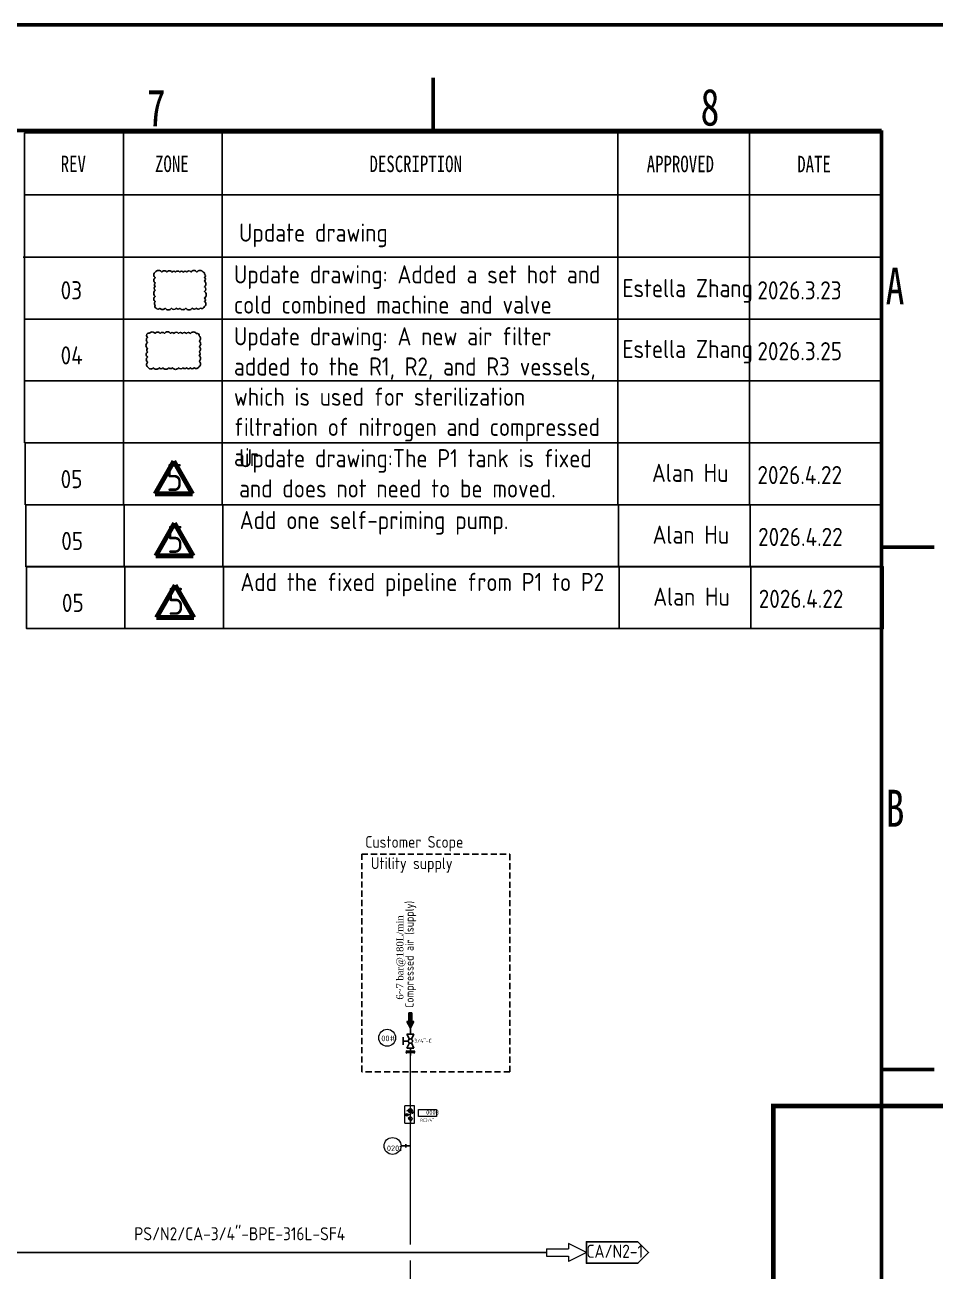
# Model space of a CAD drawing. Header units: millimetres. Extents: x -68339142 to 208, y -167 to 82456658.
# Drawn here: x -68331966 to -68330082, y 82450041 to 82452619 of the extents above; entities that cross this region are included whole.
import ezdxf

# ---------------------------------------------------------------- set-up
doc = ezdxf.new("R2010")
doc.units = ezdxf.units.MM
doc.header["$MEASUREMENT"] = 0
doc.linetypes.add('HIDDEN', pattern=[9.525, 6.35, -3.175])
for name, color, linetype in [('0-辅助', 8, 'Amzigzag'), ('压缩空气', 130, 'Continuous'), ('文字', 1, 'Continuous'), ('機器', 7, 'Continuous')]:
    doc.layers.add(name, color=color, linetype=linetype)
for name, color, linetype, lineweight in [('AM_8', 1, 'Continuous', 15), ('Border (ISO)', 7, 'Continuous', 50), ('I8符号标注层', 3, 'Continuous', 9), ('Langurage', 7, 'Continuous', 0), ('Modle', 161, 'Continuous', 70), ('Symbol (ISO)', 7, 'Continuous', 25), ('图层09压缩空气CA', 4, 'Continuous', 15)]:
    doc.layers.add(name, color=color, linetype=linetype, lineweight=lineweight)
doc.styles.add('I(2.5)', font='simfang.ttf', dxfattribs={"width": 0.75})
doc.styles.add('I(3.5)', font='simfang.ttf', dxfattribs={"width": 0.75})
doc.styles.get("Standard").update_dxf_attribs({"font": 'gbenor.shx', "bigfont": 'gbcbig.shx'})
doc.linetypes.add('Amzigzag', pattern='A,0.0001,[136,genltshp.shx,S=0.04,R=0,X=0,Y=0],-11', length=11.0001)

# ---------------------------------------------------------------- blocks, each defined once
blk = doc.blocks.new('*U36')
at = {"color": 0}
for p, q in [((-7, 0), (-12, 0)), ((-7, 5.5), (-7, -5.5)), ((-5, 5.5), (-5, -5.5)), ((-5, 0), (0, 0))]:
    blk.add_line(p, q, dxfattribs=at)
for centre, start, end in [((-6, 3.1), 44.2191, 133.5208), ((-6, -3.1), 226.4792, 315.7809)]:
    blk.add_arc(centre, 3.47, start, end, dxfattribs=at)
blk = doc.blocks.new('KGJK')
at = {"layer": 'AM_8'}
blk.add_hatch(color=256, dxfattribs=at).paths.add_polyline_path([(5848.81, -1050.61), (5848.81, -1052.35), (5853.94, -1052.35), (5853.94, -1053.56), (5858.11, -1051.48), (5853.94, -1049.39), (5853.94, -1050.61)])
at = {"layer": '文字'}
for p, q in [((5848.81, -1050.61), (5848.81, -1052.35)), ((5848.81, -1050.61), (5853.94, -1050.61)), ((5858.11, -1051.48), (5853.94, -1049.39)), ((5853.94, -1049.39), (5853.94, -1050.61)), ((5848.81, -1052.35), (5853.94, -1052.35)), ((5858.11, -1051.48), (5853.94, -1053.56)), ((5853.94, -1052.35), (5853.94, -1053.56))]:
    blk.add_line(p, q, dxfattribs=at)
blk = doc.blocks.new('*U572')
at = {"color": 0}
for p, q in [((0, 0), (-15, 0)), ((-7.4, -2.7), (-7.4, 2.6))]:
    blk.add_line(p, q, dxfattribs=at)
blk = doc.blocks.new('*U70')
at = {"color": 1, "linetype": 'ByBlock', "lineweight": 9}
blk.add_circle((-13.5, 0), 13.5, dxfattribs=at)
at = {"color": 1, "linetype": 'ByBlock', "lineweight": 13}
blk.add_attdef('YQJ_NO', (-22.6, -8.3), '', height=9, dxfattribs=at)
at = {"color": 1, "linetype": 'ByBlock', "lineweight": 13, "flags": 2}
blk.add_attdef('YQJ_CODE', (-20.3, -0.3), '', height=9, dxfattribs=at)
at = {"color": 1, "linetype": 'ByBlock', "lineweight": 9, "flags": 1}
for tag, p in [('YQJ_ITEMID', (23.9, 8)), ('YQJ_CLASS_NAME', (24, 3.7)), ('供电电源', (24.5, -5.2)), ('品牌', (24.4, -0.7)), ('输入信号类型1', (24.2, -25.3)), ('量程下限', (24.2, -20)), ('量程上限', (24.3, -14.9)), ('控制方式', (24.6, -10)), ('输入信号类型2', (24, -30.5))]:
    blk.add_attdef(tag, p, '', height=5, dxfattribs=at)
at = {"color": 1, "linetype": 'ByBlock', "lineweight": 9}
blk.add_attdef('尺寸', (-11.6, -20.9), '', height=6.3, dxfattribs=at)
blk = doc.blocks.new('Borders A3')
at = {"layer": 'Border (ISO)'}
for p, q in [((0, 297), (420, 297)), ((367.5, 287), (367.5, 292)), ((10, 287), (410, 287)), ((410, 287), (410, 10)), ((410, 247.5), (415, 247.5)), ((410, 198), (415, 198))]:
    blk.add_line(p, q, dxfattribs=at)
at = {"layer": 'I8符号标注层', "char_height": 3.5, "style": 'I(3.5)'}
for s, insert, attachment_point in [('7', (341.25, 287.4), 8), ('8', (393.75, 287.4), 8), ('A', (410.4, 272.25), 4), ('B', (410.4, 222.75), 4)]:
    blk.add_mtext(s, dxfattribs=dict(at, insert=insert, attachment_point=attachment_point))
blk = doc.blocks.new('修订历史记录2')
at = {"layer": 'Symbol (ISO)'}
for p, q in [((280, 287), (410, 287)), ((280, 287), (280, 277.59)), ((295, 287), (295, 277.59)), ((310, 287), (310, 277.59)), ((370, 287), (370, 277.59)), ((390, 287), (390, 277.59)), ((410, 287), (410, 277.59)), ((280, 277.59), (410, 277.59)), ((280, 277.59), (280, 268.19)), ((295, 277.59), (295, 268.19)), ((310, 277.59), (310, 268.19)), ((370, 277.59), (370, 268.19)), ((390, 277.59), (390, 268.19)), ((410, 277.59), (410, 268.19)), ((279.79, 268.15), (409.79, 268.15)), ((280, 268.19), (280, 258.78)), ((295, 268.19), (295, 258.78)), ((310, 268.19), (310, 258.78)), ((370, 268.19), (370, 258.78)), ((390, 268.19), (390, 258.78)), ((410, 268.19), (410, 258.78)), ((280, 258.78), (280, 249.37)), ((280, 258.76), (410, 258.76)), ((295, 258.78), (295, 249.37)), ((310, 258.78), (310, 249.37)), ((370, 258.78), (370, 249.37)), ((390, 258.78), (390, 249.37)), ((410, 258.78), (410, 249.37)), ((280, 249.37), (410, 249.37)), ((280, 249.37), (410, 249.37)), ((280, 249.37), (280, 239.97)), ((295, 249.37), (295, 239.97)), ((310, 249.37), (310, 239.97)), ((370, 249.37), (370, 239.97)), ((390, 249.37), (390, 239.97)), ((410, 249.37), (410, 239.97)), ((280.1, 239.99), (410, 239.99))]:
    blk.add_line(p, q, dxfattribs=at)
at = {"layer": 'Symbol (ISO)', "char_height": 2.5, "attachment_point": 7, "style": 'I(2.5)'}
for s, insert in [('ZONE', (299.79, 281.02)), ('DESCRIPTION', (332.33, 281.01)), ('APPROVED', (374.4, 281)), ('REV', (285.48, 281.05)), ('DATE', (397.24, 281.02))]:
    blk.add_mtext(s, dxfattribs=dict(at, insert=insert))
blk = doc.blocks.new('*U182')
at = {"color": 0}
for p, q in [((-11.3, 6.3), (-11.3, -6.3)), ((-5.6, 11.2), (5.6, 11.2)), ((-1.6, 3.1), (-5.6, 11.2)), ((5.6, 11.2), (1.6, 3.1)), ((-3.5, 0), (-11.3, 0)), ((-1.6, -3.1), (-5.6, -11.3)), ((-5.6, -11.3), (5.6, -11.3)), ((5.6, -11.3), (1.6, -3.1))]:
    blk.add_line(p, q, dxfattribs=at)
at = {"color": 1, "linetype": 'ByBlock', "lineweight": 9}
blk.add_circle((-37.2, 5.3), 13.5, dxfattribs=at)
at = {"color": 0}
blk.add_circle((0, 0), 3.52, dxfattribs=at)
at = {"color": 1, "linetype": 'ByBlock', "lineweight": 9}
for tag, p, height in [('YQJ_NO', (-46.5, -0.2), 9), ('尺寸', (6.2, -2.7), 6.3)]:
    blk.add_attdef(tag, p, '', height=height, dxfattribs=at)
for tag, p, height, flags in [('YQJ_CODE', (-43.3, 7.9), 9, 2), ('YQJ_ITEMID', (12.3, -9.3), 5, 1), ('YQJ_CLASS_NAME', (12.3, -15), 5, 1), ('品牌', (13.5, -20.6), 5, 1), ('供电电源', (13.4, -26.4), 5, 1), ('控制方式', (13.7, -33.1), 5, 1), ('输出信号类型1', (14.2, -39.4), 5, 1), ('输出信号类型2', (14, -46.4), 5, 1)]:
    blk.add_attdef(tag, p, '', height=height, dxfattribs=dict(at, flags=flags))
blk = doc.blocks.new('*U561')
h = blk.add_hatch(color=7)
h.paths.add_polyline_path([(-0.3, 20.8, -0.414214), (0, 21.2, -0.414214), (0.3, 20.8)])
h.paths.add_polyline_path([(-0.3, 20.8), (0, 20.8), (0, 20.5, -0.414214)])
h.paths.add_polyline_path([(0, 20.5), (0, 20.8), (0.3, 20.8, -0.414214)])
h = blk.add_hatch(color=7)
h.paths.add_polyline_path([(-0.3, 17.2, -0.414214), (0, 17.6, -0.414214), (0.3, 17.2)])
h.paths.add_polyline_path([(-0.3, 17.2), (0, 17.2), (0, 16.9, -0.414214)])
h.paths.add_polyline_path([(0, 16.9), (0, 17.2), (0.3, 17.2, -0.414214)])
h = blk.add_hatch(color=7)
h.paths.add_polyline_path([(0, 23.9), (-0.2, 23.9), (0, 22.5)])
h.paths.add_polyline_path([(0.2, 23.9), (0, 23.9), (0, 22.5)])
at = {"color": 7, "ltscale": 0.1}
for p, q in [((-11.5, 0), (-11.5, 36)), ((8.4, 36), (-11.5, 36)), ((8.4, 0), (8.4, 36)), ((-11.5, 0), (8.4, 0))]:
    blk.add_line(p, q, dxfattribs=at)
at = {"color": 7, "lineweight": -3}
for p, q in [((-6.7, 26.8), (-5.8, 24.7)), ((-5, 26.8), (-5.8, 24.7)), ((-5, 26.8), (-4.1, 24.7)), ((-3.2, 26.8), (-4.1, 24.7)), ((-3.2, 22.5), (-3.2, 29)), ((-3.2, 29), (3.2, 29)), ((3.2, 22.5), (3.2, 29)), ((0, 13.9), (-4.6, 9.3)), ((-4.6, 9.3), (0, 4.8)), ((-3.2, 22.5), (3.2, 22.5)), ((0, 13.9), (4.6, 9.3)), ((4.6, 9.3), (0, 4.8)), ((0, 0), (0, 4.8))]:
    blk.add_line(p, q, dxfattribs=at)
at = {"color": 7}
for p, q in [((0, 13.9), (0, 36)), ((-5.6, 18.8), (-8.7, 15.2)), ((-8.7, 15.2), (-7.9, 16.7)), ((-8.7, 15.2), (-7.2, 16.3)), ((-4.6, 9.3), (0.1, 9.3)), ((0, 17.2), (-4.3, 17.2)), ((0, 22.5), (-0.2, 23.9)), ((-0.2, 23.9), (0.2, 23.9)), ((0, 22.5), (0.2, 23.9))]:
    blk.add_line(p, q, dxfattribs=at)
at = {"color": 7, "linetype": 'HIDDEN', "lineweight": -3, "ltscale": 0.3}
for p, q in [((0, 20.8), (5.2, 20.8)), ((5.2, 25.7), (3.2, 25.7)), ((5.2, 20.8), (5.2, 25.7))]:
    blk.add_line(p, q, dxfattribs=at)
at = {"color": 1, "linetype": 'ByBlock', "lineweight": 9}
blk.add_lwpolyline([(54.3, 13.5), (16.5, 13.5), (16.5, 27.9), (54.3, 27.9)], close=True, dxfattribs=at)
at = {"color": 7}
for centre, radius in [((-7, 17.2), 2.7), ((0, 20.8), 0.337), ((0, 17.2), 0.337)]:
    blk.add_circle(centre, radius, dxfattribs=at)
at = {"color": 1, "linetype": 'ByBlock', "lineweight": 9}
for tag, p, height, flags in [('YQJ_CODE', (17.4, 17.7), 9, 2), ('YQJ_ITEMID', (12.6, -14.4), 5, 1), ('YQJ_CLASS_NAME', (13.1, -19.9), 5, 1)]:
    blk.add_attdef(tag, p, '', height=height, dxfattribs=dict(at, flags=flags))
for tag, p, height in [('YQJ_NO', (32.6, 17.7), 9), ('尺寸', (20.3, 2.8), 6.3)]:
    blk.add_attdef(tag, p, '', height=height, dxfattribs=at)
blk = doc.blocks.new('LINK_LEFT_0')
at = {"color": 4}
blk.add_lwpolyline([(106.4, 22.2), (128.6, 0), (106.4, -22.2), (0, -22.2), (0, 0), (0, 22.2), (106.4, 22.2)], dxfattribs=at)
blk.add_attdef('ID', (0, -11.1), '', height=27.2, dxfattribs=at)
blk = doc.blocks.new('Outlet_v1')
at = {"lineweight": 0}
for p, q in [((-82.6, -0.1), (-45.6, 18.5)), ((-45.6, 7.7), (-45.6, 18.5)), ((0, 7.7), (-45.6, 7.7)), ((0, -7.7), (0, 7.7)), ((-82.6, -0.1), (-45.5, -18.5)), ((0, -7.7), (-45.5, -7.8)), ((-45.5, -18.5), (-45.5, -7.8))]:
    blk.add_line(p, q, dxfattribs=at)

msp = doc.modelspace()

# ---------------------------------------------------------------- linework, layer by layer
for p, q in [((-68331761.9939, 82451754.91563), (-68331761.9939, 82451626.63163)), ((-68331557.42537, 82451754.91563), (-68331557.42537, 82451626.63163)), ((-68330739.15126, 82451754.65091), (-68330739.15126, 82451626.63163)), ((-68330466.39323, 82451754.91563), (-68330466.39323, 82451626.63163)), ((-68331760.64243, 82451626.89635), (-68331760.64243, 82451498.61234)), ((-68331556.0739, 82451626.89635), (-68331556.0739, 82451498.61234)), ((-68330737.7998, 82451626.63163), (-68330737.7998, 82451498.61234)), ((-68330465.04176, 82451626.89635), (-68330465.04176, 82451498.61234)), ((-68331759.29096, 82451498.87706), (-68331759.29096, 82451370.59306)), ((-68331554.72244, 82451498.87706), (-68331554.72244, 82451370.59306)), ((-68330736.44833, 82451498.61234), (-68330736.44833, 82451370.59306)), ((-68330463.6903, 82451498.87706), (-68330463.6903, 82451370.59306))]:
    msp.add_line(p, q)
at = {"color": 4}
msp.add_line((-68335639.7668, 82450079.73116), (-68330886.49434, 82450079.73116), dxfattribs=at)
for points in [[(-68331696.09409, 82452108.11411, 0.52056705), (-68331696.09409, 82452096.56611, 0.52056705), (-68331696.09409, 82452085.46958, 0.52056705), (-68331696.09409, 82452078.51238, 0.52056705), (-68331696.09409, 82452070.52487, 0.52056705), (-68331696.09409, 82452057.86396, 0.52056705), (-68331696.09409, 82452046.65838, 0.52056705), (-68331696.09409, 82452039.68185, 0.52056705), (-68331694.25308, 82452033.37035, 0.52056705), (-68331686.54308, 82452033.37035, 0.52056705), (-68331675.75011, 82452033.37035, 0.52056705), (-68331662.50976, 82452033.37035, 0.52056705), (-68331652.58758, 82452033.37035, 0.52056705), (-68331645.45052, 82452033.37035, 0.52056705), (-68331633.0712, 82452033.37035, 0.52056705), (-68331619.7519, 82452033.37035, 0.52056705), (-68331611.23337, 82452033.37035, 0.52056705), (-68331603.08941, 82452033.37035, 0.52056705), (-68331594.29956, 82452037.00174, 0.52056705), (-68331594.29956, 82452047.32269, 0.52056705), (-68331594.29956, 82452054.50878, 0.52056705), (-68331594.29956, 82452067.80102, 0.52056705), (-68331594.29956, 82452077.48454, 0.52056705), (-68331594.29956, 82452089.42257, 0.52056705), (-68331594.29956, 82452096.97366, 0.52056705), (-68331594.29956, 82452103.89811, 0.52056705), (-68331596.88694, 82452108.11411, 0.52056705), (-68331610.14499, 82452108.11411, 0.52056705), (-68331622.16969, 82452108.11411, 0.52056705), (-68331630.96085, 82452108.11411, 0.52056705), (-68331637.87879, 82452108.11411, 0.52056705), (-68331645.58898, 82452108.11411, 0.52056705), (-68331654.04688, 82452108.11411, 0.52056705), (-68331661.62727, 82452108.11411, 0.52056705), (-68331672.19421, 82452108.11411, 0.52056705), (-68331682.7233, 82452108.11411, 0.52056705)], [(-68331712.06672, 82451981.13334, 0.52056705), (-68331712.06672, 82451973.08011, 0.52056705), (-68331712.06672, 82451962.82447, 0.52056705), (-68331712.06672, 82451949.7772, 0.52056705), (-68331712.06672, 82451942.87432, 0.52056705), (-68331712.06672, 82451932.17595, 0.52056705), (-68331712.06672, 82451921.78033, 0.52056705), (-68331710.43007, 82451910.20999, 0.52056705), (-68331700.15978, 82451910.20999, 0.52056705), (-68331687.86102, 82451910.20999, 0.52056705), (-68331680.43424, 82451910.20999, 0.52056705), (-68331667.97211, 82451910.20999, 0.52056705), (-68331660.71969, 82451910.20999, 0.52056705), (-68331647.6596, 82451910.20999, 0.52056705), (-68331638.82429, 82451910.20999, 0.52056705), (-68331631.44288, 82451910.20999, 0.52056705), (-68331623.71335, 82451910.20999, 0.52056705), (-68331615.79868, 82451910.20999, 0.52056705), (-68331605.23918, 82451912.41964, 0.52056705), (-68331605.23918, 82451923.76927, 0.52056705), (-68331605.23918, 82451935.16447, 0.52056705), (-68331605.23918, 82451943.40671, 0.52056705), (-68331605.23918, 82451953.78605, 0.52056705), (-68331605.23918, 82451965.49601, 0.52056705), (-68331605.23918, 82451975.98929, 0.52056705), (-68331611.24904, 82451981.13334, 0.52056705), (-68331623.38299, 82451981.13334, 0.52056705), (-68331631.70885, 82451981.13334, 0.52056705), (-68331640.00948, 82451981.13334, 0.52056705), (-68331648.22567, 82451981.13334, 0.52056705), (-68331657.36759, 82451981.13334, 0.52056705), (-68331664.4725, 82451981.13334, 0.52056705), (-68331677.19608, 82451981.13334, 0.52056705), (-68331686.02203, 82451981.13334, 0.52056705), (-68331696.55661, 82451981.13334, 0.52056705), (-68331708.58029, 82451981.13334, 0.52056705)]]:
    msp.add_lwpolyline(points, format="xyb", close=True, dxfattribs=at)
for points in [[(-68331965.21096, 82451754.91563), (-68330192.28373, 82451754.91563), (-68330192.28373, 82451626.63163), (-68331965.21096, 82451626.63163)], [(-68331963.85949, 82451626.89635), (-68330190.93226, 82451626.89635), (-68330190.93226, 82451498.61234), (-68331963.85949, 82451498.61234)], [(-68331962.50802, 82451498.87706), (-68330189.5808, 82451498.87706), (-68330189.5808, 82451370.59306), (-68331962.50802, 82451370.59306)]]:
    msp.add_lwpolyline(points, close=True)
at = {"linetype": 'HIDDEN', "ltscale": 2}
msp.add_lwpolyline([(-68331268.78862, 82450904.09806), (-68330962.40784, 82450904.09806), (-68330962.40784, 82450453.69984), (-68331268.78862, 82450453.69984)], close=True, dxfattribs=at)
at = {"layer": '0-辅助', "const_width": 10}
msp.add_lwpolyline([(-68331113.04505, 82448184.01567), (-68330417.08698, 82448184.01567), (-68330417.08698, 82450382.69454), (-68329410.75041, 82450382.69454)], dxfattribs=at)
at = {"layer": 'Modle'}
for p, q in [((-68331696.60401, 82451649.36194), (-68331657.7217, 82451716.70807)), ((-68331618.8394, 82451649.36194), (-68331657.7217, 82451716.70807)), ((-68331696.60401, 82451649.36194), (-68331618.8394, 82451649.36194)), ((-68331695.25254, 82451521.34266), (-68331656.37024, 82451588.68878)), ((-68331617.48794, 82451521.34266), (-68331656.37024, 82451588.68878)), ((-68331695.25254, 82451521.34266), (-68331617.48794, 82451521.34266)), ((-68331693.90107, 82451393.32337), (-68331655.01877, 82451460.66949)), ((-68331616.13647, 82451393.32337), (-68331655.01877, 82451460.66949)), ((-68331693.90107, 82451393.32337), (-68331616.13647, 82451393.32337)), ((-68331693.90107, 82451393.32337), (-68331616.13647, 82451393.32337))]:
    msp.add_line(p, q, dxfattribs=at)
at = {"layer": '压缩空气', "lineweight": 9}
for p, q in [((-68331168.19539, 82450543.87122), (-68331168.19539, 82450531.74513)), ((-68331168.19539, 82450531.74513), (-68331168.19539, 82450543.87122)), ((-68331168.19539, 82450496.15609), (-68331168.19539, 82450502.63616)), ((-68331168.19539, 82450096.23116), (-68331168.19539, 82450493.59142)), ((-68331168.19539, 82450004.78249), (-68331168.19539, 82450063.23116))]:
    msp.add_line(p, q, dxfattribs=at)

# ---------------------------------------------------------------- block references
at = {"xscale": 21.8262244274396, "yscale": 21.8262244274396, "zscale": 21.8262244274396}
msp.add_blockref('Borders A3', (-68339142.31944, 82446137.04862), dxfattribs=at)
ref = msp.add_blockref('*U182', (-68331168.19539, 82450517.19065), dxfattribs=dict(xscale=1.293732, yscale=1.293732, zscale=1.293732))
ref.add_attrib('YQJ_NO', '00#', (-68331228.39263, 82450516.87308), dxfattribs={"color": 1, "linetype": 'ByBlock', "lineweight": 9, "height": 11.643588})
ref.add_attrib('尺寸', '3/4"-C', (-68331160.23344, 82450513.67751), dxfattribs={"color": 1, "linetype": 'ByBlock', "lineweight": 9, "height": 8.150512})
at = {"xscale": -1.293732, "yscale": 1.293732, "zscale": 1.293732}
for name, p, rotation in [('*U36', (-68331168.19539, 82450487.11136), 90), ('*U572', (-68331168.19605, 82450300.17431), 180)]:
    msp.add_blockref(name, p, dxfattribs=dict(at, rotation=rotation))
ref = msp.add_blockref('*U70', (-68331187.60203, 82450300.17431), dxfattribs=dict(xscale=1.293732, yscale=1.293732, zscale=1.293732))
ref.add_attrib('YQJ_NO', '0201', (-68331216.81515, 82450289.48749), dxfattribs={"color": 1, "linetype": 'ByBlock', "lineweight": 13, "height": 11.643588})
at = {"rotation": 180}
msp.add_blockref('Outlet_v1', (-68330886.49434, 82450079.73116), dxfattribs=at)
msp.add_blockref('LINK_LEFT_0', (-68330803.91197, 82450079.79114)).add_auto_attribs({'ID': 'CA/N2-1'})
at = {"layer": 'Symbol (ISO)', "xscale": 13.63790175264001, "yscale": 13.63790175264001, "zscale": 13.63790175264001}
msp.add_blockref('修订历史记录2', (-68335785.17491, 82448481.99314), dxfattribs=at)
at = {"layer": '图层09压缩空气CA'}
ref = msp.add_blockref('*U561', (-68331168.19539, 82450347.46331), dxfattribs=at)
ref.add_attrib('YQJ_NO', '0003', (-68331135.63524, 82450365.12304), dxfattribs={"layer": '0', "color": 1, "linetype": 'ByBlock', "lineweight": 9, "height": 9})
ref.add_attrib('尺寸', 'RC3/4"', (-68331147.87521, 82450350.28445), dxfattribs={"layer": '0', "color": 1, "linetype": 'ByBlock', "lineweight": 9, "height": 6.3})
at = {"layer": '機器', "lineweight": 9, "xscale": -3.384651308526882, "yscale": 3.384651308526882, "zscale": 3.384651308526882, "rotation": 90}
msp.add_blockref('KGJK', (-68334727.08058, 82470371.51667), dxfattribs=at)

# ---------------------------------------------------------------- texts
at = {"color": 2, "char_height": 37.5, "attachment_point": 1}
for s, insert, width in [('Update drawing', (-68331522.6756, 82452208.43693), 378.68392), ('Update drawing: Added a set hot and cold combined machine and valve', (-68331533.35796, 82452122.07984), 772.7826238), ('03', (-68331892.04855, 82452089.22749), 772.7826238), ('Estella Zhang', (-68330729.45144, 82452093.63927), 772.7826238), ('2026.3.23', (-68330450.07951, 82452089.06957), 772.7826238), ('Update drawing: A new air filter added to the R1, R2, and R3 vessels, which is used for sterilization filtration of nitrogen and compressed air.', (-68331533.35796, 82451994.06055), 772.7826238), ('04', (-68331892.04855, 82451954.58108), 772.7826238), ('Estella Zhang', (-68330729.45144, 82451967.80116), 772.7826238), ('2026.3.25', (-68330450.07951, 82451963.23146), 772.7826238), ('Update drawing:The P1 tank is fixed and does not need to be moved.', (-68331522.6756, 82451741.77679), 738.3016329), ('05', (-68331892.04855, 82451698.54251), 772.7826238), ('Alan Hu', (-68330668.34544, 82451711.49787), 772.7826238), ('2026.4.22', (-68330450.07951, 82451706.92817), 772.7826238), ('Add one self-priming pump.', (-68331521.32413, 82451613.7575), 738.3016329), ('05', (-68331890.69709, 82451570.52323), 772.7826238), ('Alan Hu', (-68330666.99397, 82451583.47859), 772.7826238), ('2026.4.22', (-68330448.72804, 82451578.90888), 772.7826238), ('Add the fixed pipeline from P1 to P2', (-68331519.97267, 82451485.73822), 738.3016329), ('05', (-68331889.34562, 82451442.50394), 772.7826238), ('Alan Hu', (-68330665.64251, 82451455.4593), 772.7826238), ('2026.4.22', (-68330447.37657, 82451450.8896), 772.7826238)]:
    msp.add_mtext(s, dxfattribs=dict(at, insert=insert, width=width))
at = {"color": 3, "lineweight": 9, "char_height": 24.2359772, "width": 227.7129098, "attachment_point": 1}
for s, insert in [('Customer Scope', (-68331261.5942, 82450941.32826)), ('Utility supply', (-68331250.01943, 82450897.19529))]:
    msp.add_mtext(s, dxfattribs=dict(at, insert=insert))
at = {"layer": 'Langurage', "linetype": 'ByBlock', "lineweight": 9, "insert": (-68331197.24716, 82450602.89145), "char_height": 14.5696835, "width": 200.0490018, "attachment_point": 1, "rotation": 90}
msp.add_mtext('{\\fTimes New Roman|b0|i0|c134|p18;6~7 bar@180L/min}', dxfattribs=at)
at = {"layer": 'Modle'}
for p in [(-68331673.62163, 82451655.13913), (-68331672.27017, 82451527.11984), (-68331670.9187, 82451399.10056)]:
    msp.add_text('5', height=55.9362, dxfattribs=at).set_placement(p)
at = {"layer": '压缩空气', "color": 7, "linetype": 'ByBlock', "lineweight": 9, "insert": (-68331178.94827, 82450585.94308), "char_height": 17.4507442, "width": 217.318726, "attachment_point": 1, "rotation": 90}
msp.add_mtext('Compressed air (supply)', dxfattribs=at)
at = {"layer": '压缩空气', "lineweight": 9, "insert": (-68331521.48283, 82450118.45408), "char_height": 26.99268, "attachment_point": 5}
msp.add_mtext('PS/N2/CA-3/4"-BPE-316L-SF4', dxfattribs=at)

doc.saveas('drawing.dxf')
